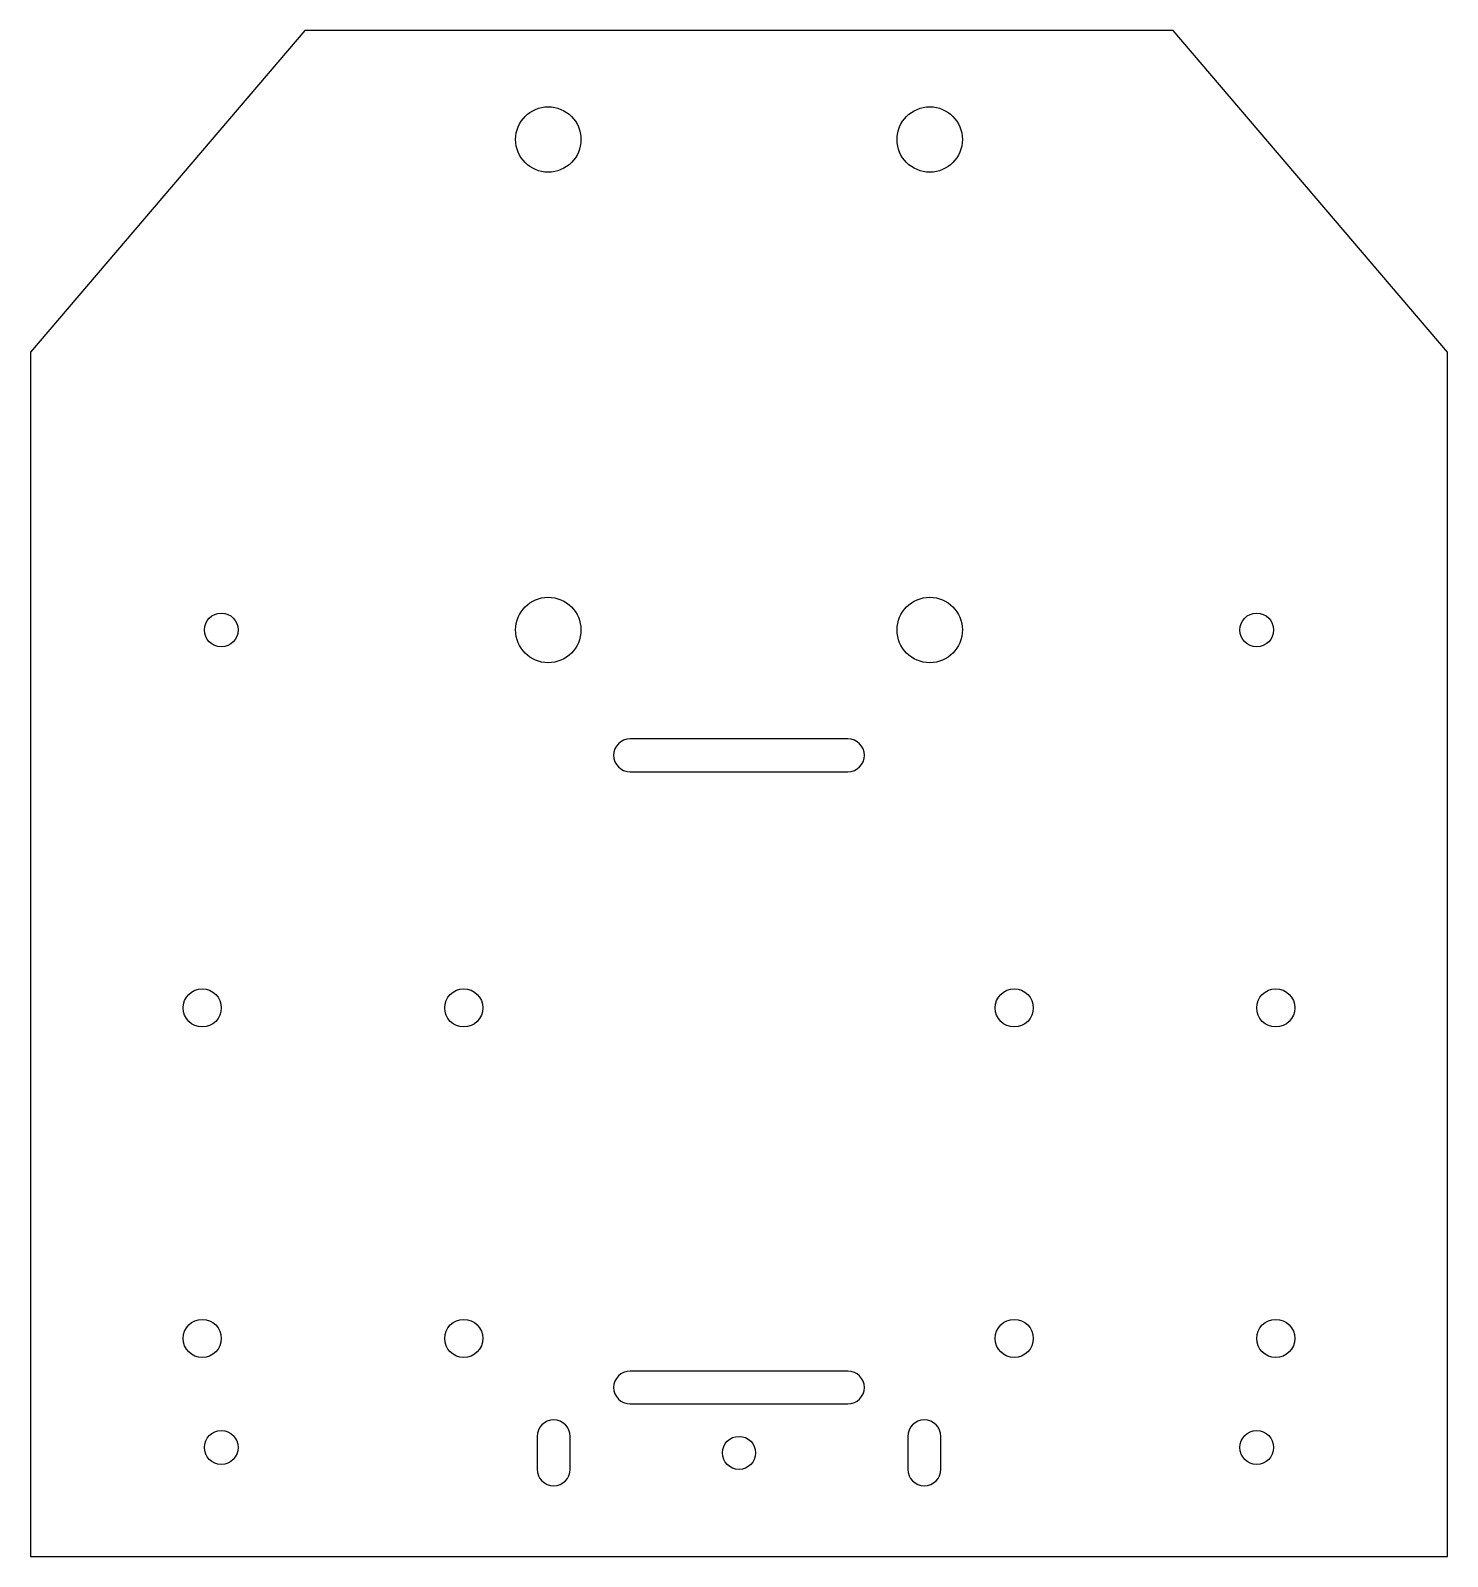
# Model space of a CAD drawing. Header units: millimetres. Extents: x -65 to 65, y -35 to 105.
import ezdxf

# ---------------------------------------------------------------- set-up
doc = ezdxf.new("R2010")
doc.units = ezdxf.units.MM

msp = doc.modelspace()

# ---------------------------------------------------------------- linework, layer by layer
at = {"color": 7, "linetype": 'Continuous', "lineweight": 25}
for p, q in [((-39.84, 104.67), (-65, 75.16)), ((39.84, 104.67), (-39.84, 104.67)), ((65, 75.16), (39.84, 104.67)), ((-65, 75.16), (-65, -35.33)), ((65, -35.33), (65, 75.16)), ((10, 39.67), (-10, 39.67)), ((-10, 36.67), (10, 36.67)), ((10, -18.33), (-10, -18.33)), ((-10, -21.33), (10, -21.33)), ((-18.52, -24.33), (-18.52, -27.33)), ((-15.48, -27.33), (-15.48, -24.33)), ((15.48, -24.33), (15.48, -27.33)), ((18.52, -27.33), (18.52, -24.33)), ((-65, -35.33), (65, -35.33))]:
    msp.add_line(p, q, dxfattribs=at)
for centre, radius in [((-17.5, 94.67), 3), ((17.5, 94.67), 3), ((-17.5, 49.67), 3), ((17.5, 49.67), 3), ((-47.5, 49.67), 1.55), ((47.5, 49.67), 1.55), ((-49.25, 15), 1.75), ((-25.25, 15), 1.75), ((25.25, 15), 1.75), ((49.25, 15), 1.75), ((-49.25, -15.33), 1.75), ((-25.25, -15.33), 1.75), ((25.25, -15.33), 1.75), ((49.25, -15.33), 1.75), ((-47.5, -25.33), 1.55), ((47.5, -25.33), 1.55), ((0, -25.83), 1.52)]:
    msp.add_circle(centre, radius, dxfattribs=at)
for centre, radius, start, end in [((-10, 38.17), 1.5, 90, 270), ((10, 38.17), 1.5, 270, 90), ((-10, -19.83), 1.5, 90, 270), ((10, -19.83), 1.5, 270, 90), ((-17, -24.33), 1.52, 0, 180), ((17, -24.33), 1.52, 0, 180), ((-17, -27.33), 1.52, 180, 0), ((17, -27.33), 1.52, 180, 0)]:
    msp.add_arc(centre, radius, start, end, dxfattribs=at)

doc.saveas('drawing.dxf')
